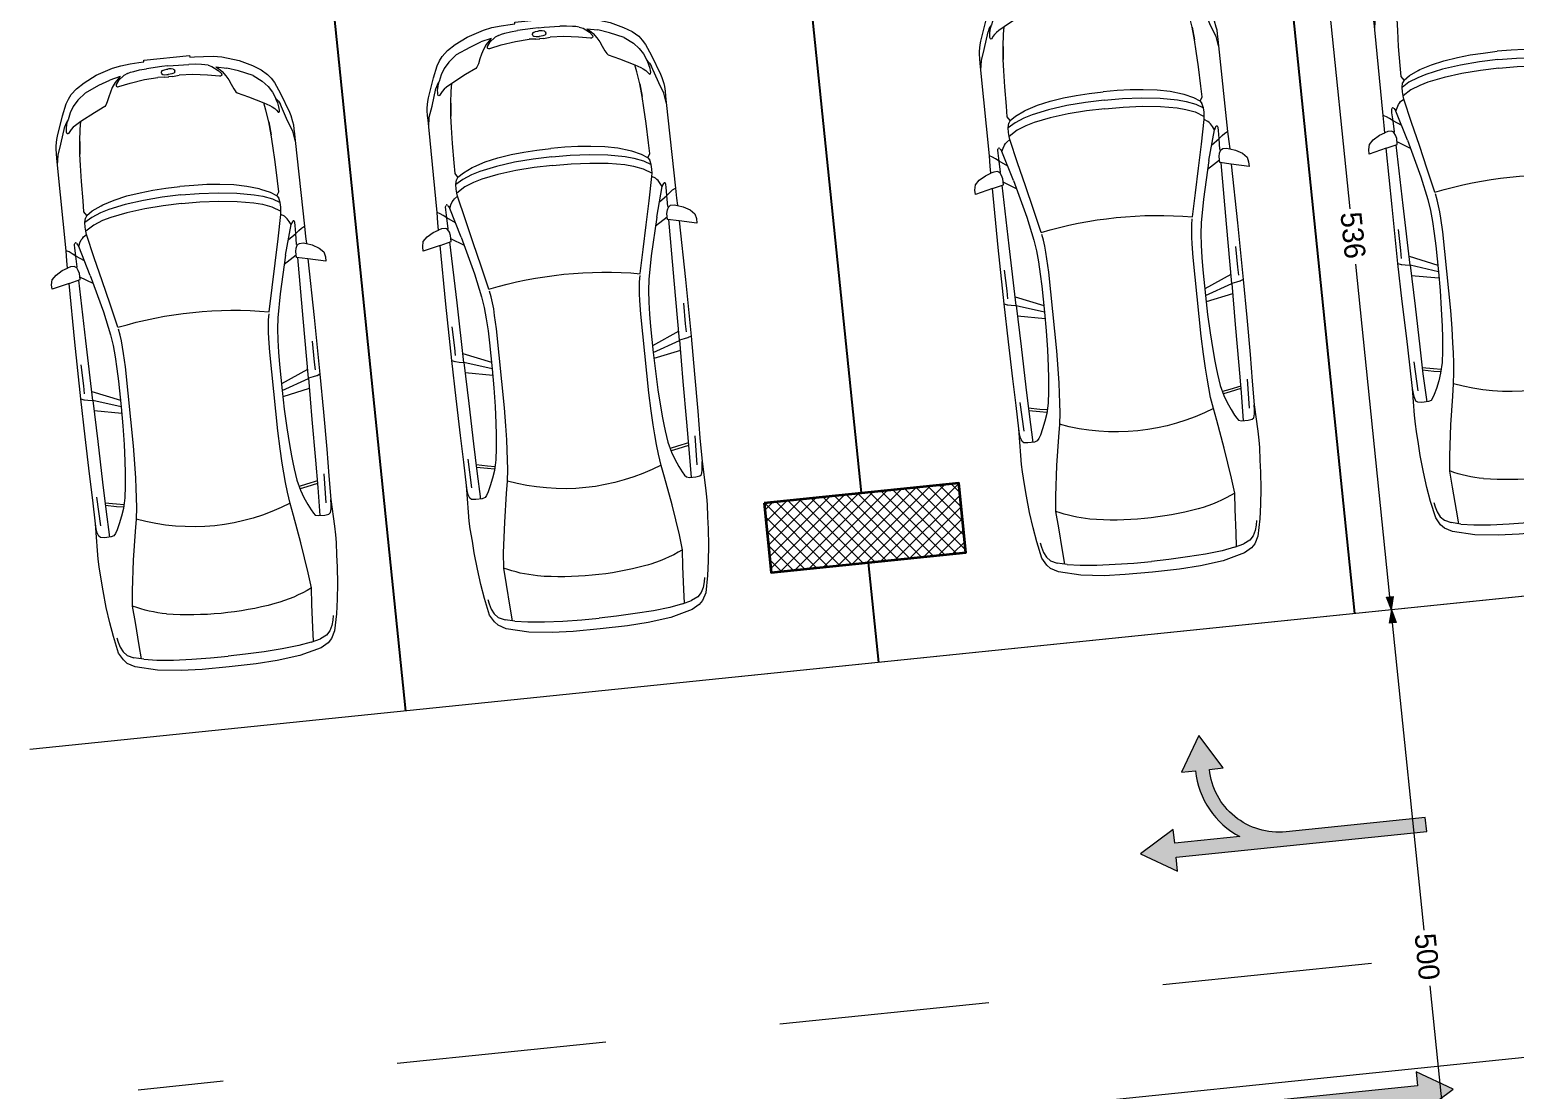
# Model space of a CAD drawing. Header units: millimetres. Extents: x 635850 to 824661, y -5878409 to -5774454.
# Drawn here: x 728998 to 739614, y -5797173 to -5789595 of the extents above; entities that cross this region are included whole.
import ezdxf

# ---------------------------------------------------------------- set-up
doc = ezdxf.new("R2010")
doc.units = ezdxf.units.MM
doc.header["$MEASUREMENT"] = 0
doc.linetypes.add('A - Long Dashed', pattern=[2750, 1500, -1250])
for name, color, linetype, lineweight in [('0_Pen_No__1', 7, 'Continuous', 13), ('A - Ndertesa 6 - Vijat e Bodrumit_Pen_No__42', 8, 'Continuous', 25), ('A - Ndertesa 6- Shtyllat_Pen_No__101', 252, 'Continuous', 13), ('A - Ndertesa 6- Shtyllat_Pen_No__22', 8, 'Continuous', 35)]:
    doc.layers.add(name, color=color, linetype=linetype, lineweight=lineweight)
for name, color, linetype, lineweight, true_color in [('0_Pen_No__102', 7, 'Continuous', 13, 0xcccccc), ('A - Ndertesa  6- Dimensionimi Bazike_Pen_No__102', 7, 'Continuous', 13, 0xcccccc), ('A - Ndertesa  6- Dimensionimi Bazike_Pen_No__82', 7, 'Continuous', 20, 0xaaaaaa), ('A - Ndertesa 4 - Veturat_Pen_No__102', 7, 'Continuous', 13, 0xcccccc), ('A - Ndertesa 6 - Vijat e Bodrumit_Pen_No__249', 7, 'Continuous', 13, 0xe8e8e8), ('A - Ndertesa 6 - Vijat e Bodrumit_Pen_No__82', 7, 'Continuous', 20, 0xaaaaaa), ('A - Ndertesa 6 -Veturat_Pen_No__102', 7, 'Continuous', 13, 0xcccccc)]:
    doc.layers.add(name, color=color, linetype=linetype, lineweight=lineweight, true_color=true_color)
doc.layers.add('A - Ndertesa  6- Dimensionimi Bazike', color=7, linetype='Continuous')
doc.layers.add('A - Ndertesa 6- Shtyllat', color=7, linetype='Continuous')
doc.styles.add('GENERATED_STYLE_1', font='GOTHIC.TTF')
doc.dimstyles.new('GENERATED_STYLE__1', dxfattribs={"dimtxt": 150, "dimasz": 91.78744, "dimexe": 0.18, "dimexo": 0.0625, "dimgap": 0, "dimtad": 0, "dimdec": 0, "dimlfac": 0.1, "dimzin": 0, "dimdsep": 46, "dimtxsty": 'GENERATED_STYLE_1', "dimblk": 'ARROWHEAD_5', "dimblk1": 'ARROWHEAD_5', "dimblk2": 'ARROWHEAD_5', "dimcen": 0.09, "dimse1": 1, "dimse2": 1, "dimclrd": 256, "dimclre": 256, "dimclrt": 256, "dimadec": 0, "dimazin": 0, "dimtfac": 1, "dimtdec": 4, "dimtmove": 0, "dimatfit": 3, "dimfxl": 0, "dimtolj": 1, "dimtzin": 0, "dimarcsym": 0})

# ---------------------------------------------------------------- blocks, each defined once
blk = doc.blocks.new('Column_211', base_point=(734968, -5793154))
at = {"layer": 'A - Ndertesa 6- Shtyllat_Pen_No__101', "linetype": 'Continuous', "lineweight": 13}
h = blk.add_hatch(dxfattribs=at)
h.set_pattern_fill('Concrete_Block', color=252, style=0, pattern_type=2)
h.set_pattern_definition([(45, (664183.82, -5827429.525), (-45.96194, 45.96194), []), (135, (664183.82, -5827429.525), (45.96194, 45.96194), [])])
h.paths.add_polyline_path([(734246, -5792977), (734297, -5793474), (735689, -5793331), (735638, -5792834)])
at = {"layer": 'A - Ndertesa 6- Shtyllat_Pen_No__22', "color": 8, "linetype": 'Continuous', "lineweight": 35, "flags": 128}
blk.add_lwpolyline([(734246, -5792977), (734297, -5793474), (735689, -5793331), (735638, -5792834)], close=True, dxfattribs=at)
blk = doc.blocks.new('Car 05 25_3')
at = {"layer": 'A - Ndertesa 4 - Veturat_Pen_No__102', "color": 254, "linetype": 'Continuous', "lineweight": 13, "true_color": 0xcccccc}
for p, q in [((1130, 859), (1121, 838)), ((1958, 858), (1977, 777)), ((2075, 836), (2068, 858)), ((2182, 834), (2193, 856)), ((2808, 853), (2877, 843)), ((-701, 743), (-729, 716)), ((-665, 761), (-701, 743)), ((-627, 772), (-665, 761)), ((-595, 778), (-627, 772)), ((125, 791), (129, 820)), ((126, 744), (125, 791)), ((327, 762), (125, 756)), ((132, 723), (126, 744)), ((129, 820), (139, 832)), ((139, 832), (165, 840)), ((165, 840), (195, 844)), ((195, 844), (231, 846)), ((211, 809), (418, 816)), ((522, 765), (327, 762)), ((355, 762), (339, 683)), ((373, 763), (357, 683)), ((814, 769), (522, 765)), ((1109, 774), (814, 769)), ((1036, 773), (997, 579)), ((1042, 578), (1108, 774)), ((1173, 775), (1090, 578)), ((1115, 809), (1109, 774)), ((1109, 774), (1538, 780)), ((1120, 833), (1115, 809)), ((1121, 838), (1120, 836)), ((1120, 836), (1120, 833)), ((1163, 830), (1220, 829)), ((1220, 829), (1370, 831)), ((1538, 780), (1975, 786)), ((1939, 686), (1996, 777)), ((1977, 777), (2020, 777)), ((2000, 702), (2214, 763)), ((2020, 777), (2044, 783)), ((2044, 783), (2063, 792)), ((2063, 792), (2070, 800)), ((2069, 788), (2065, 794)), ((2069, 788), (2148, 790)), ((2070, 800), (2075, 809)), ((2075, 809), (2075, 836)), ((2107, 732), (2148, 790)), ((2148, 790), (2167, 814)), ((2148, 790), (2206, 792)), ((2167, 814), (2182, 834)), ((2206, 792), (2227, 791)), ((2227, 770), (2214, 763)), ((2214, 763), (2238, 752)), ((2227, 791), (2233, 790)), ((2234, 774), (2227, 770)), ((2233, 790), (2238, 787)), ((2238, 777), (2234, 774)), ((2241, 784), (2238, 787)), ((2238, 777), (2241, 781)), ((2238, 752), (2259, 740)), ((2241, 781), (2241, 784)), ((2877, 843), (2954, 814)), ((2904, 833), (2905, 833)), ((2954, 814), (3076, 775)), ((3022, 758), (3024, 762)), ((3024, 754), (3022, 758)), ((3024, 762), (3035, 765)), ((3038, 743), (3024, 754)), ((3035, 765), (3047, 764)), ((3051, 731), (3038, 743)), ((3047, 764), (3061, 763)), ((3061, 763), (3090, 757)), ((3100, 763), (3076, 775)), ((3090, 757), (3108, 751)), ((3114, 753), (3100, 763)), ((3108, 751), (3123, 746)), ((3123, 746), (3114, 753)), ((3170, 727), (3123, 746)), ((-768, 602), (-751, 670)), ((-729, 716), (-751, 670)), ((-501, 634), (-383, 642)), ((-383, 642), (-274, 631)), ((147, 711), (132, 723)), ((171, 697), (147, 711)), ((213, 677), (171, 697)), ((266, 655), (213, 677)), ((319, 636), (266, 655)), ((339, 683), (330, 634)), ((357, 683), (347, 629)), ((2000, 702), (1730, 634)), ((1953, 621), (2122, 660)), ((2122, 660), (2294, 698)), ((2259, 740), (2269, 731)), ((2269, 731), (2279, 722)), ((2279, 722), (2294, 698)), ((2294, 698), (2317, 701)), ((2294, 698), (2294, 698)), ((2317, 701), (2346, 703)), ((2355, 640), (2317, 701)), ((2346, 703), (2379, 702)), ((2380, 575), (2355, 640)), ((2410, 649), (2379, 702)), ((2379, 702), (2411, 694)), ((2436, 583), (2410, 649)), ((2411, 694), (2411, 694)), ((2429, 682), (2411, 694)), ((2429, 682), (2457, 700)), ((2429, 682), (2429, 682)), ((2429, 682), (2457, 640)), ((2457, 700), (2535, 698)), ((2457, 640), (2487, 574)), ((2535, 698), (2535, 698)), ((2535, 698), (2673, 696)), ((2673, 696), (2787, 691)), ((2787, 691), (2868, 687)), ((2868, 687), (2960, 679)), ((2960, 679), (2868, 687)), ((2960, 679), (3047, 666)), ((3047, 666), (3100, 657)), ((3065, 715), (3051, 731)), ((3077, 698), (3065, 715)), ((3100, 657), (3077, 698)), ((3153, 554), (3100, 657)), ((3212, 701), (3170, 727)), ((3254, 663), (3212, 701)), ((3302, 603), (3254, 663)), ((-768, 602), (-783, 510)), ((-764, 617), (-666, 624)), ((-666, 624), (-501, 634)), ((-274, 631), (-56, 601)), ((-56, 601), (146, 567)), ((146, 567), (233, 552)), ((233, 552), (315, 541)), ((315, 541), (384, 535)), ((393, 618), (319, 636)), ((384, 535), (454, 530)), ((475, 607), (393, 618)), ((521, 602), (475, 607)), ((570, 597), (521, 602)), ((653, 591), (570, 597)), ((773, 585), (653, 591)), ((907, 580), (773, 585)), ((1042, 578), (907, 580)), ((1228, 578), (1042, 578)), ((1316, 580), (1228, 578)), ((1403, 584), (1316, 580)), ((1484, 590), (1403, 584)), ((1562, 601), (1484, 590)), ((1511, 528), (1554, 533)), ((1554, 533), (1597, 541)), ((1730, 634), (1562, 601)), ((1597, 541), (1597, 541)), ((1611, 544), (1780, 582)), ((1780, 582), (1953, 621)), ((2397, 514), (2380, 575)), ((2454, 522), (2436, 583)), ((2487, 574), (2492, 562)), ((2492, 562), (2518, 477)), ((3190, 476), (3153, 554)), ((3302, 603), (3346, 501)), ((-783, 510), (-795, 391)), ((454, 530), (526, 526)), ((526, 526), (628, 522)), ((628, 522), (757, 518)), ((757, 518), (1323, 518)), ((1323, 518), (1420, 522)), ((1420, 522), (1467, 524)), ((1467, 524), (1511, 528)), ((2419, 396), (2397, 514)), ((2478, 401), (2454, 522)), ((2518, 477), (2538, 384)), ((3199, 467), (3190, 476)), ((3221, 454), (3199, 467)), ((3256, 439), (3221, 454)), ((3288, 425), (3256, 439)), ((3319, 408), (3288, 425)), ((3346, 501), (3374, 420)), ((-795, 391), (-802, 259)), ((2434, 266), (2419, 396)), ((2494, 269), (2478, 401)), ((2538, 384), (2551, 286)), ((3353, 384), (3319, 408)), ((3325, 377), (3321, 370)), ((3321, 370), (3321, 362)), ((3321, 362), (3338, 277)), ((3328, 380), (3325, 377)), ((3338, 379), (3328, 380)), ((3364, 358), (3338, 379)), ((3377, 360), (3353, 384)), ((3397, 316), (3364, 358)), ((3391, 344), (3374, 420)), ((3391, 344), (3377, 360)), ((-802, 259), (-807, 125)), ((2442, 132), (2434, 266)), ((2503, 133), (2494, 269)), ((2551, 286), (2560, 194)), ((3338, 277), (3352, 173)), ((3408, 289), (3397, 316)), ((3408, 289), (3414, 267)), ((3414, 267), (3418, 243)), ((3418, 243), (3424, 201)), ((-807, 125), (-808, 0)), ((2444, 0), (2442, 132)), ((2506, 0), (2503, 133)), ((2560, 194), (2564, 101)), ((3352, 173), (3358, 76)), ((3424, 201), (3428, 152)), ((3432, 40), (3428, 152)), ((-807, -125), (-808, 0)), ((2444, 0), (2442, -132)), ((2564, 101), (2566, 0)), ((2564, -101), (2566, 0)), ((3354, 28), (3358, 76)), ((3354, 28), (3354, -1)), ((3354, -28), (3354, 1)), ((3371, 12), (3370, -1)), ((3371, -12), (3370, 1)), ((3372, 24), (3371, 12)), ((3376, 39), (3372, 24)), ((3382, 47), (3376, 39)), ((3386, 48), (3382, 47)), ((3386, 48), (3394, 48)), ((3399, 47), (3394, 48)), ((3404, 39), (3399, 47)), ((3404, 39), (3408, 24)), ((3408, 24), (3410, 8)), ((3410, 8), (3410, 0)), ((3432, 57), (3432, 57)), ((3432, 0), (3432, 40)), ((3432, 0), (3432, -40)), ((2506, 0), (2503, -133)), ((2560, -194), (2564, -101)), ((3352, -173), (3358, -76)), ((3354, -28), (3358, -76)), ((3372, -24), (3371, -12)), ((3376, -39), (3372, -24)), ((3382, -47), (3376, -39)), ((3386, -48), (3382, -47)), ((3386, -48), (3394, -48)), ((3399, -47), (3394, -48)), ((3404, -39), (3399, -47)), ((3404, -39), (3408, -24)), ((3408, -24), (3410, -8)), ((3410, -8), (3410, 0)), ((3432, -40), (3428, -152)), ((3432, -57), (3432, -57)), ((-802, -259), (-807, -125)), ((2442, -132), (2434, -266)), ((2503, -133), (2494, -269)), ((2551, -286), (2560, -194)), ((3338, -277), (3352, -173)), ((3418, -243), (3424, -201)), ((3424, -201), (3428, -152)), ((-795, -391), (-802, -259)), ((2434, -266), (2419, -396)), ((2494, -269), (2478, -401)), ((2538, -384), (2551, -286)), ((3321, -362), (3338, -277)), ((3397, -316), (3364, -358)), ((3408, -289), (3397, -316)), ((3408, -289), (3414, -267)), ((3414, -267), (3418, -243)), ((-783, -510), (-795, -391)), ((2419, -396), (2397, -514)), ((2478, -401), (2454, -522)), ((2518, -477), (2538, -384)), ((3319, -408), (3288, -425)), ((3353, -384), (3319, -408)), ((3321, -370), (3321, -362)), ((3325, -377), (3321, -370)), ((3328, -380), (3325, -377)), ((3338, -379), (3328, -380)), ((3364, -358), (3338, -379)), ((3346, -501), (3374, -420)), ((3377, -360), (3353, -384)), ((3391, -344), (3374, -420)), ((3391, -344), (3377, -360)), ((-768, -602), (-783, -510)), ((384, -535), (454, -530)), ((454, -530), (526, -526)), ((526, -526), (628, -522)), ((628, -522), (757, -518)), ((757, -518), (1323, -518)), ((1323, -518), (1420, -522)), ((1420, -522), (1467, -524)), ((1467, -524), (1511, -528)), ((1511, -528), (1554, -533)), ((2397, -514), (2380, -575)), ((2454, -522), (2436, -583)), ((2492, -562), (2518, -477)), ((3190, -476), (3153, -554)), ((3199, -467), (3190, -476)), ((3221, -454), (3199, -467)), ((3256, -439), (3221, -454)), ((3288, -425), (3256, -439)), ((3302, -603), (3346, -501)), ((-768, -602), (-751, -670)), ((-764, -617), (-666, -624)), ((-666, -624), (-501, -634)), ((-501, -634), (-383, -642)), ((-383, -642), (-274, -631)), ((-274, -631), (-56, -601)), ((-56, -601), (146, -567)), ((146, -567), (233, -552)), ((233, -552), (315, -541)), ((319, -636), (266, -655)), ((315, -541), (384, -535)), ((393, -618), (319, -636)), ((339, -683), (330, -634)), ((357, -683), (347, -629)), ((475, -607), (393, -618)), ((521, -602), (475, -607)), ((570, -597), (521, -602)), ((653, -591), (570, -597)), ((773, -585), (653, -591)), ((907, -580), (773, -585)), ((1042, -578), (907, -580)), ((1036, -773), (997, -579)), ((1042, -578), (1108, -774)), ((1228, -578), (1042, -578)), ((1173, -775), (1090, -578)), ((1316, -580), (1228, -578)), ((1403, -584), (1316, -580)), ((1484, -590), (1403, -584)), ((1562, -601), (1484, -590)), ((1554, -533), (1597, -541)), ((1730, -634), (1562, -601)), ((1597, -541), (1597, -541)), ((1611, -544), (1780, -582)), ((2000, -702), (1730, -634)), ((1780, -582), (1953, -621)), ((1953, -621), (2122, -660)), ((2380, -575), (2355, -640)), ((2436, -583), (2410, -649)), ((2457, -640), (2487, -574)), ((2487, -574), (2492, -562)), ((3153, -554), (3100, -657)), ((3302, -603), (3254, -663)), ((-729, -716), (-751, -670)), ((-701, -743), (-729, -716)), ((132, -723), (126, -744)), ((147, -711), (132, -723)), ((171, -697), (147, -711)), ((213, -677), (171, -697)), ((266, -655), (213, -677)), ((355, -762), (339, -683)), ((373, -763), (357, -683)), ((1939, -686), (1996, -777)), ((2000, -702), (2214, -763)), ((2107, -732), (2148, -790)), ((2122, -660), (2294, -698)), ((2238, -752), (2259, -740)), ((2259, -740), (2269, -731)), ((2269, -731), (2279, -722)), ((2279, -722), (2294, -698)), ((2294, -698), (2317, -701)), ((2294, -698), (2294, -698)), ((2355, -640), (2317, -701)), ((2317, -701), (2346, -703)), ((2346, -703), (2379, -702)), ((2410, -649), (2379, -702)), ((2379, -702), (2411, -694)), ((2429, -682), (2411, -694)), ((2411, -694), (2411, -694)), ((2429, -682), (2457, -640)), ((2429, -682), (2429, -682)), ((2429, -682), (2457, -700)), ((2457, -700), (2535, -698)), ((2535, -698), (2673, -696)), ((2535, -698), (2535, -698)), ((2673, -696), (2787, -691)), ((2787, -691), (2868, -687)), ((2868, -687), (2960, -679)), ((2960, -679), (2868, -687)), ((2960, -679), (3047, -666)), ((3051, -731), (3038, -743)), ((3047, -666), (3100, -657)), ((3065, -715), (3051, -731)), ((3077, -698), (3065, -715)), ((3100, -657), (3077, -698)), ((3170, -727), (3123, -746)), ((3212, -701), (3170, -727)), ((3254, -663), (3212, -701)), ((-665, -761), (-701, -743)), ((-627, -772), (-665, -761)), ((-595, -778), (-627, -772)), ((126, -744), (125, -791)), ((327, -762), (125, -756)), ((125, -791), (129, -820)), ((129, -820), (139, -832)), ((139, -832), (165, -840)), ((165, -840), (195, -844)), ((195, -844), (231, -846)), ((211, -809), (418, -816)), ((522, -765), (327, -762)), ((814, -769), (522, -765)), ((1109, -774), (814, -769)), ((1109, -774), (1538, -780)), ((1115, -809), (1109, -774)), ((1120, -833), (1115, -809)), ((1120, -836), (1120, -833)), ((1121, -838), (1120, -836)), ((1130, -859), (1121, -838)), ((1163, -830), (1220, -829)), ((1220, -829), (1370, -831)), ((1538, -780), (1975, -786)), ((1958, -858), (1977, -777)), ((1977, -777), (2020, -777)), ((2020, -777), (2044, -783)), ((2044, -783), (2063, -792)), ((2063, -792), (2070, -800)), ((2069, -788), (2065, -794)), ((2075, -836), (2068, -858)), ((2069, -788), (2148, -790)), ((2070, -800), (2075, -809)), ((2075, -809), (2075, -836)), ((2148, -790), (2167, -814)), ((2148, -790), (2206, -792)), ((2167, -814), (2182, -834)), ((2182, -834), (2193, -856)), ((2206, -792), (2227, -791)), ((2214, -763), (2238, -752)), ((2227, -770), (2214, -763)), ((2234, -774), (2227, -770)), ((2227, -791), (2233, -790)), ((2233, -790), (2238, -787)), ((2238, -777), (2234, -774)), ((2238, -777), (2241, -781)), ((2241, -784), (2238, -787)), ((2241, -781), (2241, -784)), ((2808, -853), (2877, -843)), ((2877, -843), (2954, -814)), ((2954, -814), (3076, -775)), ((3024, -754), (3022, -758)), ((3022, -758), (3024, -762)), ((3038, -743), (3024, -754)), ((3024, -762), (3035, -765)), ((3035, -765), (3047, -764)), ((3047, -764), (3061, -763)), ((3061, -763), (3090, -757)), ((3100, -763), (3076, -775)), ((3090, -757), (3108, -751)), ((3114, -753), (3100, -763)), ((3108, -751), (3123, -746)), ((3123, -746), (3114, -753))]:
    blk.add_line(p, q, dxfattribs=at)
at = {"layer": 'A - Ndertesa 4 - Veturat_Pen_No__102', "color": 254, "linetype": 'Continuous', "lineweight": 13, "true_color": 0xcccccc, "flags": 128}
blk.add_lwpolyline([(-483, -817), (-372, -830), (-252, -841), (-168, -845), (-78, -851), (-24, -852), (40, -852), (231, -846), (400, -848), (591, -852), (857, -856), (1130, -859), (1536, -860), (1958, -858), (1929, -983), (1961, -983), (1997, -975), (2027, -945), (2055, -898), (2068, -858), (2120, -857), (2193, -856), (2808, -853), (2856, -853), (2891, -853), (2923, -852), (2945, -849), (2990, -840), (3014, -833), (3154, -783), (3236, -748), (3269, -728), (3299, -706), (3337, -663), (3374, -604), (3418, -513), (3457, -393), (3468, -331), (3474, -264), (3478, -200), (3479, -165), (3490, -165), (3490, 165), (3479, 165), (3478, 200), (3474, 264), (3468, 331), (3457, 393), (3418, 513), (3374, 604), (3337, 663), (3299, 706), (3269, 728), (3236, 748), (3154, 783), (3014, 833), (2990, 840), (2945, 849), (2923, 852), (2891, 853), (2856, 853), (2808, 853), (2193, 856), (2120, 857), (2068, 858), (2055, 898), (2027, 945), (1997, 975), (1961, 983), (1929, 983), (1958, 858), (1536, 860), (1130, 859), (857, 856), (591, 852), (400, 848), (231, 846), (40, 852), (-24, 852), (-78, 851), (-168, 845), (-252, 841), (-372, 830), (-483, 817), (-585, 801), (-706, 776), (-758, 747), (-785, 722), (-815, 668), (-855, 511), (-875, 345), (-883, 195), (-885, 0), (-883, -195), (-875, -345), (-855, -511), (-815, -668), (-785, -722), (-758, -747), (-706, -776), (-585, -801)], close=True, dxfattribs=at)
at = {"layer": 'A - Ndertesa 4 - Veturat_Pen_No__102', "color": 254, "linetype": 'Continuous', "lineweight": 13, "true_color": 0xcccccc}
for centre, radius, start, end in [((493, 218), 973, 154.1545, 170.9117), ((1650, 0), 1520, 158.6992, 201.3008), ((-1245, 0), 2907, 349.2142, 10.7858), ((1856, -2), 2354, 170.8804, 189.9223), ((493, -218), 973, 191.2305, 205.8455)]:
    blk.add_arc(centre, radius, start, end, dxfattribs=at)
blk = doc.blocks.new('*D1596', base_point=(664184, -5827430))
at = {"layer": 'A - Ndertesa  6- Dimensionimi Bazike_Pen_No__102', "linetype": 'Continuous', "lineweight": 13, "true_color": 0xcccccc}
for points in [[(738729, -5793740), (738744, -5793645), (738694, -5793650)], [(738729, -5793740), (738713, -5793836), (738763, -5793830)], [(739240, -5798715), (739255, -5798619), (739205, -5798625)], [(739240, -5798715), (739224, -5798810), (739274, -5798805)]]:
    blk.add_hatch(color=254, dxfattribs=at).paths.add_polyline_path(points)
at = {"layer": 'A - Ndertesa  6- Dimensionimi Bazike_Pen_No__102', "color": 254, "linetype": 'Continuous', "lineweight": 13, "true_color": 0xcccccc}
for p, q in [((738729, -5793740), (738713, -5793836)), ((738729, -5793740), (738763, -5793830)), ((738763, -5793830), (738713, -5793836)), ((738964, -5796029), (738738, -5793833)), ((739230, -5798622), (739005, -5796426)), ((739205, -5798625), (739255, -5798619)), ((739240, -5798715), (739205, -5798625)), ((739240, -5798715), (739255, -5798619))]:
    blk.add_line(p, q, dxfattribs=at)
at = {"layer": 'A - Ndertesa  6- Dimensionimi Bazike_Pen_No__82', "color": 253, "lineweight": 20, "true_color": 0xaaaaaa, "insert": (738892, -5796060), "char_height": 150, "attachment_point": 7, "rotation": 275.8623, "style": 'GENERATED_STYLE_1'}
blk.add_mtext('\\A1;{\\pql;\\fCentury Gothic|b0|i0|c0|p34;500}', dxfattribs=at)
blk = doc.blocks.new('ARROWHEAD_5')
at = {"linetype": 'Continuous', "lineweight": 0}
blk.add_hatch(color=0, dxfattribs=at).paths.add_polyline_path([(-1, 0.2679), (0, 0), (-1, -0.2679)])
at = {"color": 0, "linetype": 'Continuous', "lineweight": 0}
blk.add_line((0, 0), (-1, 0), dxfattribs=at)
blk = doc.blocks.new('*D1597', base_point=(664184, -5827430))
at = {"layer": 'A - Ndertesa  6- Dimensionimi Bazike_Pen_No__102', "linetype": 'Continuous', "lineweight": 13, "true_color": 0xcccccc}
for points in [[(738181, -5788405), (738166, -5788500), (738215, -5788495)], [(738729, -5793740), (738744, -5793645), (738694, -5793650)], [(738729, -5793740), (738713, -5793836), (738763, -5793830)]]:
    blk.add_hatch(color=254, dxfattribs=at).paths.add_polyline_path(points)
at = {"layer": 'A - Ndertesa  6- Dimensionimi Bazike_Pen_No__102', "color": 254, "linetype": 'Continuous', "lineweight": 13, "true_color": 0xcccccc}
for p, q in [((738181, -5788405), (738166, -5788500)), ((738181, -5788405), (738215, -5788495)), ((738215, -5788495), (738166, -5788500)), ((738435, -5790874), (738191, -5788498)), ((738719, -5793647), (738475, -5791271)), ((738694, -5793650), (738744, -5793645)), ((738729, -5793740), (738694, -5793650)), ((738729, -5793740), (738744, -5793645)), ((738729, -5793740), (738713, -5793836)), ((738729, -5793740), (738763, -5793830))]:
    blk.add_line(p, q, dxfattribs=at)
at = {"layer": 'A - Ndertesa  6- Dimensionimi Bazike_Pen_No__82', "color": 253, "lineweight": 20, "true_color": 0xaaaaaa, "insert": (738362, -5790905), "char_height": 150, "attachment_point": 7, "rotation": 275.8623, "style": 'GENERATED_STYLE_1'}
blk.add_mtext('\\A1;{\\pql;\\fCentury Gothic|b0|i0|c0|p34;536}', dxfattribs=at)
blk = doc.blocks.new('*D1621', base_point=(664184, -5827430))
at = {"layer": 'A - Ndertesa  6- Dimensionimi Bazike_Pen_No__102', "linetype": 'Continuous', "lineweight": 13, "true_color": 0xcccccc}
for points in [[(750318, -5795845), (750223, -5795829), (750228, -5795879)], [(704762, -5800522), (704857, -5800538), (704852, -5800488)]]:
    blk.add_hatch(color=254, dxfattribs=at).paths.add_polyline_path(points)
at = {"layer": 'A - Ndertesa  6- Dimensionimi Bazike_Pen_No__102', "color": 254, "linetype": 'Continuous', "lineweight": 13, "true_color": 0xcccccc}
for p, q in [((727825, -5798154), (750225, -5795854)), ((750228, -5795879), (750223, -5795829)), ((750318, -5795845), (750223, -5795829)), ((750318, -5795845), (750228, -5795879)), ((704855, -5800513), (727255, -5798213)), ((704762, -5800522), (704852, -5800488)), ((704762, -5800522), (704857, -5800538)), ((704852, -5800488), (704857, -5800538))]:
    blk.add_line(p, q, dxfattribs=at)
at = {"layer": 'A - Ndertesa  6- Dimensionimi Bazike_Pen_No__82', "color": 253, "lineweight": 20, "true_color": 0xaaaaaa, "insert": (727286, -5798285), "char_height": 150, "attachment_point": 7, "rotation": 5.8623, "style": 'GENERATED_STYLE_1'}
blk.add_mtext('\\A1;{\\pql;\\fCentury Gothic|b0|i0|c0|p34;4,580}', dxfattribs=at)

msp = doc.modelspace()

# ---------------------------------------------------------------- hatches: boundary and pattern name
at = {"layer": '0_Pen_No__1', "linetype": 'Continuous', "lineweight": 0, "true_color": 0xffffff}
for points in [[(737976.6, -5795327, -0.4142136), (737428.2, -5794880.6), (737527.7, -5794870.4), (737353, -5794637), (737229.3, -5794901), (737328.7, -5794890.8, 0.2513807), (737646.7, -5795360.8), (737180.8, -5795408.6), (737170.6, -5795309.2), (736937.2, -5795483.9), (737201.2, -5795607.6), (737191, -5795508.1), (738981.6, -5795324.4), (738971.4, -5795224.9)], [(738131, -5797321.7, -0.4142136), (738679.4, -5797768), (738579.9, -5797778.2), (738754.7, -5798011.6), (738878.4, -5797747.6), (738778.9, -5797757.8, 0.2513807), (738460.9, -5797287.8), (738926.8, -5797240), (738937, -5797339.5), (739170.4, -5797164.8), (738906.4, -5797041.1), (738916.6, -5797140.5), (737126, -5797324.2), (737136.2, -5797423.7)]]:
    msp.add_hatch(color=7, dxfattribs=at).paths.add_polyline_path(points)

# ---------------------------------------------------------------- linework, layer by layer
at = {"layer": '0_Pen_No__102', "color": 254, "linetype": 'Continuous', "lineweight": 13, "true_color": 0xcccccc, "flags": 128}
for points in [[(737976.6, -5795327, -0.4142136), (737428.2, -5794880.6), (737527.7, -5794870.4), (737353, -5794637), (737229.3, -5794901), (737328.7, -5794890.8, 0.2513807), (737646.7, -5795360.8), (737180.8, -5795408.6), (737170.6, -5795309.2), (736937.2, -5795483.9), (737201.2, -5795607.6), (737191, -5795508.1), (738981.6, -5795324.4), (738971.4, -5795224.9)], [(738131, -5797321.7, -0.4142136), (738679.4, -5797768), (738579.9, -5797778.2), (738754.7, -5798011.6), (738878.4, -5797747.6), (738778.9, -5797757.8, 0.2513807), (738460.9, -5797287.8), (738926.8, -5797240), (738937, -5797339.5), (739170.4, -5797164.8), (738906.4, -5797041.1), (738916.6, -5797140.5), (737126, -5797324.2), (737136.2, -5797423.7)]]:
    msp.add_lwpolyline(points, format="xyb", close=True, dxfattribs=at)
at = {"layer": 'A - Ndertesa 6 - Vijat e Bodrumit_Pen_No__249', "color": 254, "linetype": 'A - Long Dashed', "lineweight": 13, "true_color": 0xe8e8e8, "flags": 128}
msp.add_lwpolyline([(747817.6, -5792748.5, -0.4444828), (745206.5, -5795587), (729773.6, -5797171.6)], format="xyb", dxfattribs=at)
at = {"layer": 'A - Ndertesa 6 - Vijat e Bodrumit_Pen_No__42', "color": 8, "linetype": 'Continuous', "lineweight": 25, "flags": 128}
for points in [[(738468.8, -5793766.9), (737921, -5788431.8)], [(734942.3, -5792905.3), (734518.9, -5788781.1)], [(731684.9, -5794463.4), (731137.1, -5789128.3)], [(735066.7, -5794116.2), (734993.4, -5793402.7)]]:
    msp.add_lwpolyline(points, dxfattribs=at)
at = {"layer": 'A - Ndertesa 6 - Vijat e Bodrumit_Pen_No__82', "color": 253, "linetype": 'Continuous', "lineweight": 20, "true_color": 0xaaaaaa, "flags": 128}
msp.add_lwpolyline([(745317.4, -5790624.3), (745317.6, -5792161, -0.3845786), (744419.7, -5793155.9), (728999.4, -5794739.1)], format="xyb", dxfattribs=at)
msp.add_lwpolyline([(744120.4, -5793186.6), (728999.4, -5794739.1)], dxfattribs=at)

# ---------------------------------------------------------------- block references
at = {"layer": 'A - Ndertesa 6 -Veturat_Pen_No__102', "color": 254, "linetype": 'Continuous', "lineweight": 13, "true_color": 0xcccccc, "xscale": -1, "zscale": 1000, "rotation": 275.8622535954199}
for p in [(739746.1, -5792301.6), (736931.4, -5792590.6), (732984.8, -5792995.9), (730333.2, -5793268.1)]:
    msp.add_blockref('Car 05 25_3', p, dxfattribs=at)
at = {"layer": 'A - Ndertesa 6- Shtyllat', "color": 8, "lineweight": 35}
msp.add_blockref('Column_211', (734967.6, -5793154), dxfattribs=at)

# ---------------------------------------------------------------- dimensions: what is measured, and where the dimension line sits
at = {"layer": 'A - Ndertesa  6- Dimensionimi Bazike', "color": 254, "linetype": 'Continuous', "lineweight": 13, "true_color": 0xcccccc}
for base, p1, p2, angle, picture, middle, turn in [((738181, -5788405.1), (738468.8, -5793766.9), (737921, -5788431.8), 95.86225, '*D1597', (738454.5, -5791068.4), 275.86225), ((738728.8, -5793740.2), (736223.7, -5799024.5), (738468.8, -5793766.9), 95.86225, '*D1596', (738983.8, -5796223.3), 275.86225), ((750317.9, -5795844.8), (704425.4, -5797246.5), (750317.9, -5795844.8), 5.86225, '*D1621', (727529.3, -5798184.6), 5.86225)]:
    dim = msp.add_linear_dim(base=base, p1=p1, p2=p2, angle=angle, dimstyle='GENERATED_STYLE__1', dxfattribs=at)
    dim.commit()
    dim.dimension.update_dxf_attribs({"geometry": picture, "text_midpoint": middle, "dimtype": 160, "text_rotation": turn})

doc.saveas('drawing.dxf')
